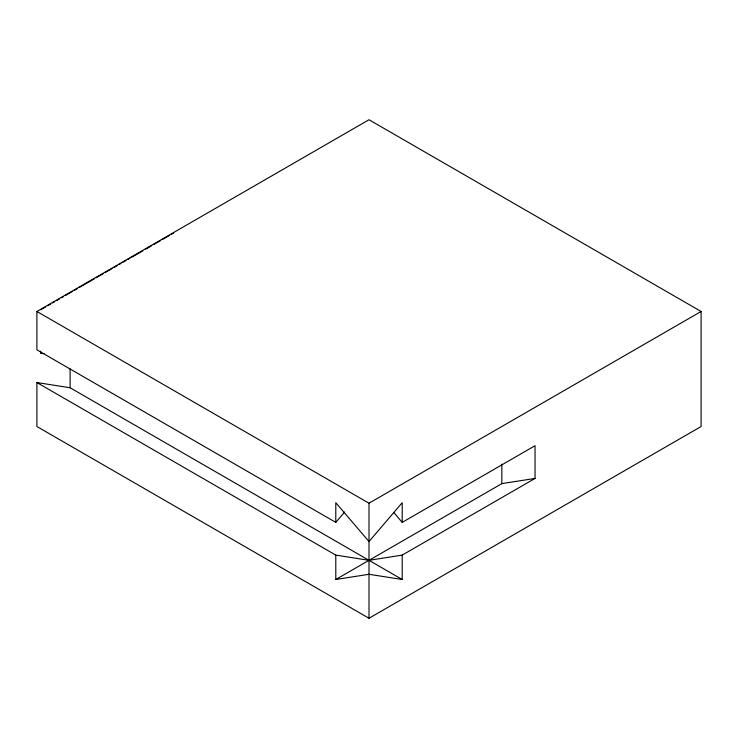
<?xml version="1.0" encoding="UTF-8"?>
<svg xmlns="http://www.w3.org/2000/svg" width="738" height="738" viewBox="0 0 738 738"><rect width="100%" height="100%" fill="white"/><g stroke="black" fill="none" stroke-linecap="round" stroke-linejoin="round"><path stroke-width="1.11" d="M394.092 512.882L402.21 522.384L535.05 445.697L535.05 478.418L402.21 555.105L402.21 579.496L70.11 387.764L36.9 382.542L36.9 426.518L369 618.26L701.1 426.518L701.1 311.482L369 119.741L36.9 311.482L36.9 349.83L335.79 522.384L344.646 512.024M40.682 309.794L45.645 306.934M47.629 305.781L50.599 304.065M52.582 302.921L54.566 301.777M56.549 300.634L59.52 298.918M61.503 297.774L63.486 296.63M65.47 295.486L72.407 291.473M74.39 290.329L77.37 288.613M79.344 287.469L94.215 278.881M96.198 277.737L103.145 273.733M105.119 272.59L112.065 268.586M114.049 267.442L117.019 265.717M119.002 264.573L120.986 263.429M122.969 262.285L125.94 260.569M127.923 259.425L129.906 258.282M131.89 257.138L142.794 250.837M145.764 249.121L151.714 245.689M153.698 244.546L160.635 240.542M162.618 239.389L169.565 235.385M171.539 234.241L173.522 233.097M36.9 311.482L369 503.215L701.1 311.482M36.9 382.542L335.79 555.105L335.79 579.496L501.84 483.63L535.05 478.418M402.21 555.105L369 560.327L335.79 555.105M335.79 579.496L369 574.284L402.21 579.496M44.077 353.567L40.682 353.465L40.682 351.168M501.84 464.137L501.84 483.63M402.21 522.384L402.21 502.689L369 541.563L335.79 502.689L335.79 522.384M369 503.215L369 618.26M70.11 368.788L70.11 387.764"/></g></svg>
